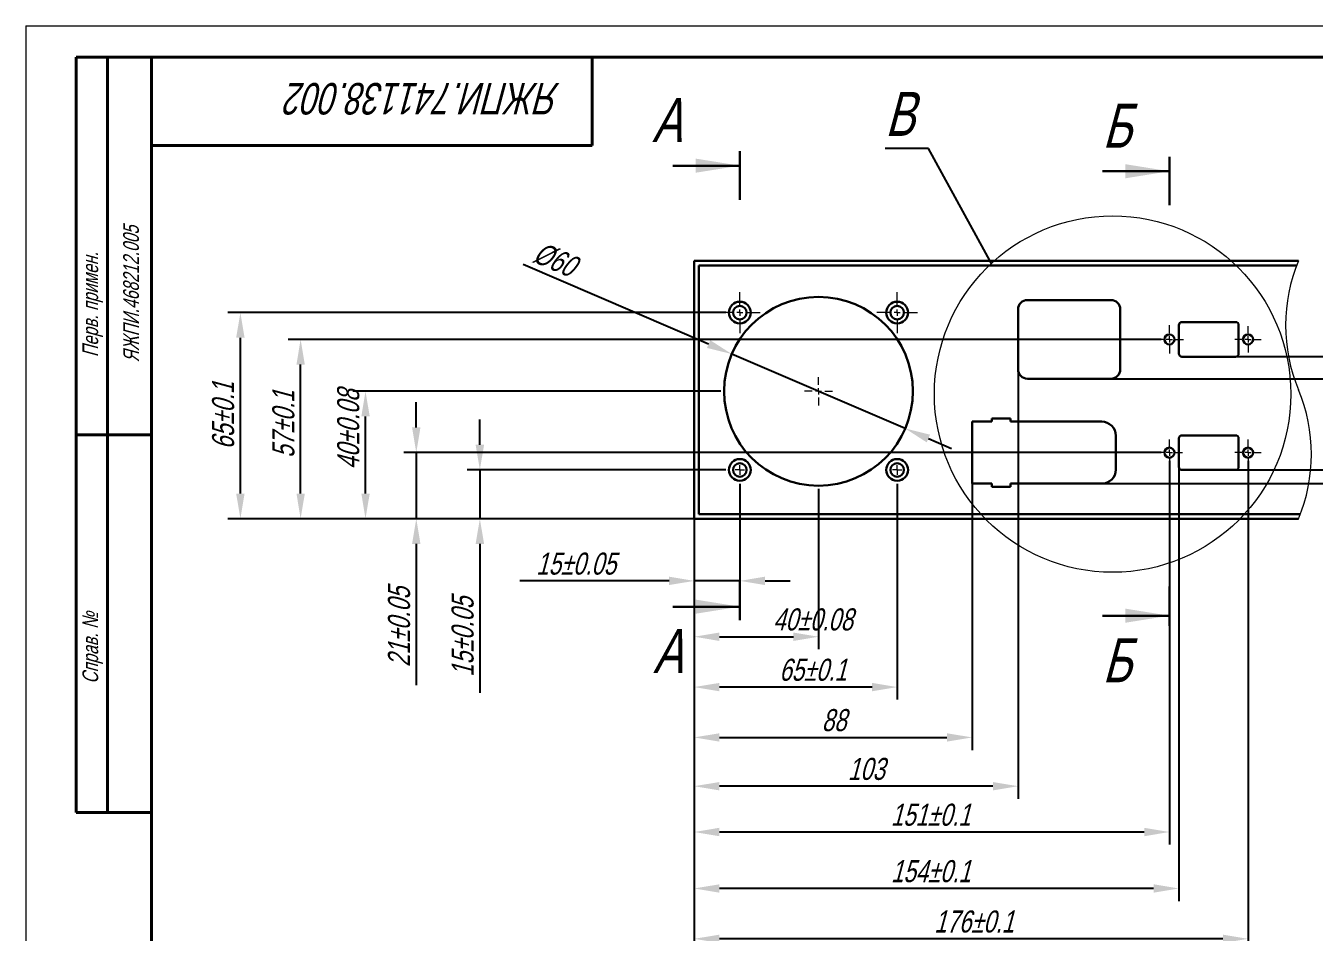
# Model space of a CAD drawing. Header units: millimetres. Extents: x 7140 to 8879, y -16257 to -5062.
# Drawn here: x 8458.8 to 8663.5, y -13687 to -13542.9 of the extents above; entities that cross this region are included whole.
import ezdxf

# ---------------------------------------------------------------- set-up
doc = ezdxf.new("R2010")
doc.units = ezdxf.units.MM
doc.layers.get('DEFPOINTS').update_dxf_attribs({"color": 1, "lineweight": 0})
doc.layers.add('КА тонкая', color=7, linetype='Continuous', lineweight=15)
doc.layers.add('ОСЕВЫЕ', color=7, linetype='Continuous')
doc.styles.add('CLW', font='clw.shx', dxfattribs={"width": 0.75, "oblique": 15})
doc.styles.get("Standard").update_dxf_attribs({"font": 'ARIALN.TTF', "height": 3.4})
doc.dimstyles.new('clw', dxfattribs={"dimtxt": 3.5, "dimasz": 4, "dimexe": 2, "dimexo": 0, "dimgap": 1, "dimtad": 1, "dimdec": 4, "dimzin": 0, "dimdsep": 46, "dimtxsty": 'CLW', "dimcen": 5, "dimclrd": 256, "dimclre": 256, "dimclrt": 256, "dimadec": 0, "dimazin": 0, "dimtfac": 1, "dimtdec": 4, "dimtmove": 0, "dimatfit": 1, "dimfxl": 1, "dimtolj": 1, "dimtzin": 0, "dimlwd": -1, "dimlwe": -1, "dimarcsym": 0})
doc.dimstyles.new('SLDDIMSTYLE8', dxfattribs={"dimtxt": 0.18, "dimasz": 3.5, "dimexe": 0, "dimexo": 0.0625, "dimgap": 0, "dimtad": 0, "dimtih": 1, "dimtoh": 1, "dimdec": 0, "dimrnd": 1e-09, "dimzin": 0, "dimdsep": 46, "dimtxsty": 'Standard', "dimblk1": 'NONE', "dimblk2": 'NONE', "dimsah": 1, "dimcen": 0.09, "dimadec": 0, "dimazin": 0, "dimtfac": 3.5, "dimtdec": 0, "dimtofl": 0, "dimtmove": 0, "dimatfit": 3, "dimldrblk": 'NONE', "dimfxl": 1, "dimfrac": 2, "dimtolj": 1, "dimtzin": 0, "dimarcsym": 0})

# ---------------------------------------------------------------- blocks, each defined once
blk = doc.blocks.new('*D171')
at = {"linetype": 'Continuous', "transparency": 16777216}
for p, q in [((8584.72, -13616.52), (8584.72, -13642.02)), ((8564.97, -13621.27), (8564.97, -13642.02)), ((8568.97, -13640.02), (8580.72, -13640.02))]:
    blk.add_line(p, q, dxfattribs=at)
at = {"linetype": 'Continuous', "lineweight": 0, "transparency": 16777216}
for points in [[(8568.97, -13639.36), (8568.97, -13640.69), (8564.97, -13640.02)], [(8580.72, -13639.36), (8580.72, -13640.69), (8584.72, -13640.02)]]:
    blk.add_solid(points, dxfattribs=at)
at = {"layer": 'DEFPOINTS', "color": 0, "linetype": 'Continuous', "lineweight": 0, "transparency": 16777216}
for p in [(8584.72, -13616.52), (8564.97, -13621.27), (8584.72, -13640.02)]:
    blk.add_point(p, dxfattribs=at)
at = {"linetype": 'Continuous', "lineweight": 0, "transparency": 16777216, "insert": (8583.83, -13635.52), "char_height": 3.5, "attachment_point": 2, "style": 'CLW'}
blk.add_mtext('\\A1;40%%P0.08', dxfattribs=at)
blk = doc.blocks.new('*D172')
at = {"linetype": 'Continuous', "transparency": 16777216}
for p, q in [((8572.22, -13615.75), (8572.22, -13633.15)), ((8564.97, -13621.27), (8564.97, -13633.15)), ((8560.97, -13631.15), (8537.28, -13631.15)), ((8572.22, -13631.15), (8564.97, -13631.15)), ((8576.22, -13631.15), (8580.22, -13631.15))]:
    blk.add_line(p, q, dxfattribs=at)
at = {"linetype": 'Continuous', "lineweight": 0, "transparency": 16777216}
for points in [[(8560.97, -13630.48), (8560.97, -13631.81), (8564.97, -13631.15)], [(8576.22, -13630.48), (8576.22, -13631.81), (8572.22, -13631.15)]]:
    blk.add_solid(points, dxfattribs=at)
at = {"layer": 'DEFPOINTS', "color": 0, "linetype": 'Continuous', "lineweight": 0, "transparency": 16777216}
for p in [(8572.22, -13615.75), (8564.97, -13621.27), (8564.97, -13631.15)]:
    blk.add_point(p, dxfattribs=at)
at = {"linetype": 'Continuous', "lineweight": 0, "transparency": 16777216, "insert": (8546.19, -13626.65), "char_height": 3.5, "attachment_point": 2, "style": 'CLW'}
blk.add_mtext('\\A1;15%%P0.05', dxfattribs=at)
blk = doc.blocks.new('*D173')
at = {"linetype": 'Continuous', "transparency": 16777216}
for p, q in [((8597.22, -13615.75), (8597.22, -13650.02)), ((8564.97, -13621.27), (8564.97, -13650.02)), ((8593.22, -13648.02), (8568.97, -13648.02))]:
    blk.add_line(p, q, dxfattribs=at)
at = {"linetype": 'Continuous', "lineweight": 0, "transparency": 16777216}
for points in [[(8568.97, -13647.36), (8568.97, -13648.69), (8564.97, -13648.02)], [(8593.22, -13647.36), (8593.22, -13648.69), (8597.22, -13648.02)]]:
    blk.add_solid(points, dxfattribs=at)
at = {"layer": 'DEFPOINTS', "color": 0, "linetype": 'Continuous', "lineweight": 0, "transparency": 16777216}
for p in [(8597.22, -13615.75), (8564.97, -13621.27), (8564.97, -13648.02)]:
    blk.add_point(p, dxfattribs=at)
at = {"linetype": 'Continuous', "lineweight": 0, "transparency": 16777216, "insert": (8583.83, -13643.52), "char_height": 3.5, "attachment_point": 2, "style": 'CLW'}
blk.add_mtext('\\A1;65%%P0.1', dxfattribs=at)
blk = doc.blocks.new('*D174')
at = {"linetype": 'Continuous', "transparency": 16777216}
for p, q in [((8652.96, -13612.07), (8652.96, -13690.02)), ((8564.97, -13621.27), (8564.97, -13690.02)), ((8648.96, -13688.02), (8568.97, -13688.02))]:
    blk.add_line(p, q, dxfattribs=at)
at = {"linetype": 'Continuous', "lineweight": 0, "transparency": 16777216}
for points in [[(8568.97, -13687.36), (8568.97, -13688.69), (8564.97, -13688.02)], [(8648.96, -13687.36), (8648.96, -13688.69), (8652.96, -13688.02)]]:
    blk.add_solid(points, dxfattribs=at)
at = {"layer": 'DEFPOINTS', "color": 0, "linetype": 'Continuous', "lineweight": 0, "transparency": 16777216}
for p in [(8652.96, -13612.07), (8564.97, -13621.27), (8564.97, -13688.02)]:
    blk.add_point(p, dxfattribs=at)
at = {"linetype": 'Continuous', "lineweight": 0, "transparency": 16777216, "insert": (8609.43, -13683.52), "char_height": 3.5, "attachment_point": 2, "style": 'CLW'}
blk.add_mtext('\\A1;176%%P0.1', dxfattribs=at)
blk = doc.blocks.new('*D175')
at = {"linetype": 'Continuous', "transparency": 16777216}
for p, q in [((8530.91, -13609.52), (8530.91, -13605.52)), ((8569.99, -13613.52), (8528.91, -13613.52)), ((8530.91, -13613.52), (8530.91, -13621.27)), ((8564.97, -13621.27), (8528.91, -13621.27)), ((8530.91, -13625.27), (8530.91, -13648.96))]:
    blk.add_line(p, q, dxfattribs=at)
at = {"linetype": 'Continuous', "lineweight": 0, "transparency": 16777216}
for points in [[(8530.24, -13609.52), (8531.58, -13609.52), (8530.91, -13613.52)], [(8530.24, -13625.27), (8531.58, -13625.27), (8530.91, -13621.27)]]:
    blk.add_solid(points, dxfattribs=at)
at = {"layer": 'DEFPOINTS', "color": 0, "linetype": 'Continuous', "lineweight": 0, "transparency": 16777216}
for p in [(8530.91, -13613.52), (8569.99, -13613.52), (8564.97, -13621.27)]:
    blk.add_point(p, dxfattribs=at)
at = {"linetype": 'Continuous', "lineweight": 0, "transparency": 16777216, "insert": (8526.41, -13640.05), "char_height": 3.5, "attachment_point": 2, "rotation": 90, "style": 'CLW'}
blk.add_mtext('\\A1;15%%P0.05', dxfattribs=at)
blk = doc.blocks.new('*D176')
at = {"linetype": 'Continuous', "transparency": 16777216}
for p, q in [((8569.99, -13588.52), (8490.86, -13588.52)), ((8492.86, -13617.27), (8492.86, -13592.52)), ((8564.97, -13621.27), (8490.86, -13621.27))]:
    blk.add_line(p, q, dxfattribs=at)
at = {"linetype": 'Continuous', "lineweight": 0, "transparency": 16777216}
for points in [[(8492.19, -13592.52), (8493.53, -13592.52), (8492.86, -13588.52)], [(8492.19, -13617.27), (8493.53, -13617.27), (8492.86, -13621.27)]]:
    blk.add_solid(points, dxfattribs=at)
at = {"layer": 'DEFPOINTS', "color": 0, "linetype": 'Continuous', "lineweight": 0, "transparency": 16777216}
for p in [(8492.86, -13588.52), (8569.99, -13588.52), (8564.97, -13621.27)]:
    blk.add_point(p, dxfattribs=at)
at = {"linetype": 'Continuous', "lineweight": 0, "transparency": 16777216, "insert": (8488.36, -13604.89), "char_height": 3.5, "attachment_point": 2, "rotation": 90, "style": 'CLW'}
blk.add_mtext('\\A1;65%%P0.1', dxfattribs=at)
blk = doc.blocks.new('*D177')
at = {"linetype": 'Continuous', "transparency": 16777216}
for p, q in [((8520.81, -13606.77), (8520.81, -13602.77)), ((8639.17, -13610.77), (8518.81, -13610.77)), ((8520.81, -13610.77), (8520.81, -13621.27)), ((8564.97, -13621.27), (8518.81, -13621.27)), ((8520.81, -13625.27), (8520.81, -13647.71))]:
    blk.add_line(p, q, dxfattribs=at)
at = {"linetype": 'Continuous', "lineweight": 0, "transparency": 16777216}
for points in [[(8520.14, -13606.77), (8521.47, -13606.77), (8520.81, -13610.77)], [(8520.14, -13625.27), (8521.47, -13625.27), (8520.81, -13621.27)]]:
    blk.add_solid(points, dxfattribs=at)
at = {"layer": 'DEFPOINTS', "color": 0, "linetype": 'Continuous', "lineweight": 0, "transparency": 16777216}
for p in [(8520.81, -13610.77), (8639.17, -13610.77), (8564.97, -13621.27)]:
    blk.add_point(p, dxfattribs=at)
at = {"linetype": 'Continuous', "lineweight": 0, "transparency": 16777216, "insert": (8516.31, -13638.49), "char_height": 3.5, "attachment_point": 2, "rotation": 90, "style": 'CLW'}
blk.add_mtext('\\A1;21%%P0.05', dxfattribs=at)
blk = doc.blocks.new('*D178')
at = {"linetype": 'Continuous', "transparency": 16777216}
for p, q in [((8639.17, -13592.77), (8500.43, -13592.77)), ((8502.43, -13617.27), (8502.43, -13596.77)), ((8564.97, -13621.27), (8500.43, -13621.27))]:
    blk.add_line(p, q, dxfattribs=at)
at = {"linetype": 'Continuous', "lineweight": 0, "transparency": 16777216}
for points in [[(8501.77, -13596.77), (8503.1, -13596.77), (8502.43, -13592.77)], [(8501.77, -13617.27), (8503.1, -13617.27), (8502.43, -13621.27)]]:
    blk.add_solid(points, dxfattribs=at)
at = {"layer": 'DEFPOINTS', "color": 0, "linetype": 'Continuous', "lineweight": 0, "transparency": 16777216}
for p in [(8502.43, -13592.77), (8639.17, -13592.77), (8564.97, -13621.27)]:
    blk.add_point(p, dxfattribs=at)
at = {"linetype": 'Continuous', "lineweight": 0, "transparency": 16777216, "insert": (8497.93, -13606.26), "char_height": 3.5, "attachment_point": 2, "rotation": 90, "style": 'CLW'}
blk.add_mtext('\\A1;57%%P0.1', dxfattribs=at)
blk = doc.blocks.new('*D179')
at = {"linetype": 'Continuous', "transparency": 16777216}
for p, q in [((8569.22, -13601.02), (8510.74, -13601.02)), ((8512.74, -13617.27), (8512.74, -13605.02)), ((8564.97, -13621.27), (8510.74, -13621.27))]:
    blk.add_line(p, q, dxfattribs=at)
at = {"linetype": 'Continuous', "lineweight": 0, "transparency": 16777216}
for points in [[(8512.08, -13605.02), (8513.41, -13605.02), (8512.74, -13601.02)], [(8512.08, -13617.27), (8513.41, -13617.27), (8512.74, -13621.27)]]:
    blk.add_solid(points, dxfattribs=at)
at = {"layer": 'DEFPOINTS', "color": 0, "linetype": 'Continuous', "lineweight": 0, "transparency": 16777216}
for p in [(8512.74, -13601.02), (8569.22, -13601.02), (8564.97, -13621.27)]:
    blk.add_point(p, dxfattribs=at)
at = {"linetype": 'Continuous', "lineweight": 0, "transparency": 16777216, "insert": (8508.24, -13607.09), "char_height": 3.5, "attachment_point": 2, "rotation": 90, "style": 'CLW'}
blk.add_mtext('\\A1;40%%P0.08', dxfattribs=at)
blk = doc.blocks.new('*D180')
at = {"linetype": 'Continuous', "transparency": 16777216}
for p, q in [((8609.12, -13615.7), (8609.12, -13658.02)), ((8564.97, -13621.27), (8564.97, -13658.02)), ((8568.97, -13656.02), (8605.12, -13656.02))]:
    blk.add_line(p, q, dxfattribs=at)
at = {"linetype": 'Continuous', "lineweight": 0, "transparency": 16777216}
for points in [[(8568.97, -13655.36), (8568.97, -13656.69), (8564.97, -13656.02)], [(8605.12, -13655.36), (8605.12, -13656.69), (8609.12, -13656.02)]]:
    blk.add_solid(points, dxfattribs=at)
at = {"layer": 'DEFPOINTS', "color": 0, "linetype": 'Continuous', "lineweight": 0, "transparency": 16777216}
for p in [(8609.12, -13615.7), (8564.97, -13621.27), (8609.12, -13656.02)]:
    blk.add_point(p, dxfattribs=at)
at = {"linetype": 'Continuous', "lineweight": 0, "transparency": 16777216, "insert": (8587.18, -13651.52), "char_height": 3.5, "attachment_point": 2, "style": 'CLW'}
blk.add_mtext('\\A1;88', dxfattribs=at)
blk = doc.blocks.new('*D181')
at = {"linetype": 'Continuous', "transparency": 16777216}
for p, q in [((8616.42, -13597.52), (8616.42, -13665.77)), ((8564.97, -13621.27), (8564.97, -13665.77)), ((8612.42, -13663.77), (8568.97, -13663.77))]:
    blk.add_line(p, q, dxfattribs=at)
at = {"linetype": 'Continuous', "lineweight": 0, "transparency": 16777216}
for points in [[(8568.97, -13663.11), (8568.97, -13664.44), (8564.97, -13663.77)], [(8612.42, -13663.11), (8612.42, -13664.44), (8616.42, -13663.77)]]:
    blk.add_solid(points, dxfattribs=at)
at = {"layer": 'DEFPOINTS', "color": 0, "linetype": 'Continuous', "lineweight": 0, "transparency": 16777216}
for p in [(8616.42, -13597.52), (8564.97, -13621.27), (8564.97, -13663.77)]:
    blk.add_point(p, dxfattribs=at)
at = {"linetype": 'Continuous', "lineweight": 0, "transparency": 16777216, "insert": (8592.31, -13659.27), "char_height": 3.5, "attachment_point": 2, "style": 'CLW'}
blk.add_mtext('\\A1;103', dxfattribs=at)
blk = doc.blocks.new('*D182')
at = {"linetype": 'Continuous', "transparency": 16777216}
for p, q in [((8641.97, -13613.02), (8641.97, -13682.02)), ((8564.97, -13621.27), (8564.97, -13682.02)), ((8637.97, -13680.02), (8568.97, -13680.02))]:
    blk.add_line(p, q, dxfattribs=at)
at = {"linetype": 'Continuous', "lineweight": 0, "transparency": 16777216}
for points in [[(8568.97, -13679.36), (8568.97, -13680.69), (8564.97, -13680.02)], [(8637.97, -13679.36), (8637.97, -13680.69), (8641.97, -13680.02)]]:
    blk.add_solid(points, dxfattribs=at)
at = {"layer": 'DEFPOINTS', "color": 0, "linetype": 'Continuous', "lineweight": 0, "transparency": 16777216}
for p in [(8641.97, -13613.02), (8564.97, -13621.27), (8564.97, -13680.02)]:
    blk.add_point(p, dxfattribs=at)
at = {"linetype": 'Continuous', "lineweight": 0, "transparency": 16777216, "insert": (8602.56, -13675.52), "char_height": 3.5, "attachment_point": 2, "style": 'CLW'}
blk.add_mtext('\\A1;154%%P0.1', dxfattribs=at)
blk = doc.blocks.new('*D183')
at = {"linetype": 'Continuous', "transparency": 16777216}
for p, q in [((8683.7, -13611.7), (8683.7, -13607.7)), ((8615.24, -13615.7), (8685.7, -13615.7)), ((8683.7, -13615.7), (8683.7, -13621.27)), ((8674.02, -13621.27), (8685.7, -13621.27)), ((8683.7, -13625.27), (8683.7, -13639.47))]:
    blk.add_line(p, q, dxfattribs=at)
at = {"linetype": 'Continuous', "lineweight": 0, "transparency": 16777216}
for points in [[(8683.03, -13611.7), (8684.37, -13611.7), (8683.7, -13615.7)], [(8683.03, -13625.27), (8684.37, -13625.27), (8683.7, -13621.27)]]:
    blk.add_solid(points, dxfattribs=at)
at = {"layer": 'DEFPOINTS', "color": 0, "linetype": 'Continuous', "lineweight": 0, "transparency": 16777216}
for p in [(8615.24, -13615.7), (8674.02, -13621.27), (8683.7, -13621.27)]:
    blk.add_point(p, dxfattribs=at)
at = {"linetype": 'Continuous', "lineweight": 0, "transparency": 16777216, "insert": (8679.2, -13637), "char_height": 3.5, "attachment_point": 2, "rotation": 90, "style": 'CLW'}
blk.add_mtext('\\A1;11', dxfattribs=at)
blk = doc.blocks.new('*D184')
at = {"linetype": 'Continuous', "transparency": 16777216}
for p, q in [((8692.2, -13609.52), (8692.2, -13605.52)), ((8650.97, -13613.52), (8694.2, -13613.52)), ((8692.2, -13613.52), (8692.2, -13621.27)), ((8674.02, -13621.27), (8694.2, -13621.27)), ((8692.2, -13625.27), (8692.2, -13650.84))]:
    blk.add_line(p, q, dxfattribs=at)
at = {"linetype": 'Continuous', "lineweight": 0, "transparency": 16777216}
for points in [[(8691.54, -13609.52), (8692.87, -13609.52), (8692.2, -13613.52)], [(8691.54, -13625.27), (8692.87, -13625.27), (8692.2, -13621.27)]]:
    blk.add_solid(points, dxfattribs=at)
at = {"layer": 'DEFPOINTS', "color": 0, "linetype": 'Continuous', "lineweight": 0, "transparency": 16777216}
for p in [(8650.97, -13613.52), (8674.02, -13621.27), (8692.2, -13621.27)]:
    blk.add_point(p, dxfattribs=at)
at = {"linetype": 'Continuous', "lineweight": 0, "transparency": 16777216, "insert": (8687.7, -13640.05), "char_height": 3.5, "attachment_point": 2, "rotation": 90, "style": 'CLW'}
blk.add_mtext('\\A1;15.5%%P0.05', dxfattribs=at)
blk = doc.blocks.new('*D185')
at = {"linetype": 'Continuous', "transparency": 16777216}
for p, q in [((8650.97, -13595.52), (8715.5, -13595.52)), ((8713.5, -13617.27), (8713.5, -13599.52)), ((8674.02, -13621.27), (8715.5, -13621.27))]:
    blk.add_line(p, q, dxfattribs=at)
at = {"linetype": 'Continuous', "lineweight": 0, "transparency": 16777216}
for points in [[(8712.83, -13599.52), (8714.17, -13599.52), (8713.5, -13595.52)], [(8712.83, -13617.27), (8714.17, -13617.27), (8713.5, -13621.27)]]:
    blk.add_solid(points, dxfattribs=at)
at = {"layer": 'DEFPOINTS', "color": 0, "linetype": 'Continuous', "lineweight": 0, "transparency": 16777216}
for p in [(8650.97, -13595.52), (8713.5, -13595.52), (8674.02, -13621.27)]:
    blk.add_point(p, dxfattribs=at)
at = {"linetype": 'Continuous', "lineweight": 0, "transparency": 16777216, "insert": (8709, -13607.09), "char_height": 3.5, "attachment_point": 2, "rotation": 90, "style": 'CLW'}
blk.add_mtext('\\A1;51.5%%P0.1', dxfattribs=at)
blk = doc.blocks.new('*D186')
at = {"linetype": 'Continuous', "transparency": 16777216}
for p, q in [((8631.17, -13599.02), (8702.37, -13599.02)), ((8700.37, -13603.02), (8700.37, -13617.27)), ((8674.02, -13621.27), (8702.37, -13621.27))]:
    blk.add_line(p, q, dxfattribs=at)
at = {"linetype": 'Continuous', "lineweight": 0, "transparency": 16777216}
for points in [[(8699.71, -13603.02), (8701.04, -13603.02), (8700.37, -13599.02)], [(8699.71, -13617.27), (8701.04, -13617.27), (8700.37, -13621.27)]]:
    blk.add_solid(points, dxfattribs=at)
at = {"layer": 'DEFPOINTS', "color": 0, "linetype": 'Continuous', "lineweight": 0, "transparency": 16777216}
for p in [(8631.17, -13599.02), (8674.02, -13621.27), (8700.37, -13621.27)]:
    blk.add_point(p, dxfattribs=at)
at = {"linetype": 'Continuous', "lineweight": 0, "transparency": 16777216, "insert": (8695.87, -13606.92), "char_height": 3.5, "attachment_point": 2, "rotation": 90, "style": 'CLW'}
blk.add_mtext('\\A1;44', dxfattribs=at)
blk = doc.blocks.new('*D187')
at = {"linetype": 'Continuous', "transparency": 16777216}
for p, q in [((8567.26, -13593.52), (8537.81, -13580.87)), ((8598.5, -13606.94), (8570.93, -13595.1)), ((8602.17, -13608.52), (8605.85, -13610.1))]:
    blk.add_line(p, q, dxfattribs=at)
at = {"linetype": 'Continuous', "lineweight": 0, "transparency": 16777216}
for points in [[(8567.52, -13592.91), (8567, -13594.14), (8570.93, -13595.1)], [(8602.44, -13607.91), (8601.91, -13609.14), (8598.5, -13606.94)]]:
    blk.add_solid(points, dxfattribs=at)
at = {"layer": 'DEFPOINTS', "color": 0, "linetype": 'Continuous', "lineweight": 0, "transparency": 16777216}
for p in [(8570.93, -13595.1), (8598.5, -13606.94)]:
    blk.add_point(p, dxfattribs=at)
at = {"linetype": 'Continuous', "lineweight": 0, "transparency": 16777216, "insert": (8540.5, -13577.13), "char_height": 3.5, "attachment_point": 1, "rotation": 336.7523, "style": 'CLW'}
blk.add_mtext('\\A1;%%C60', dxfattribs=at)
blk = doc.blocks.new('*D188')
at = {"linetype": 'Continuous', "transparency": 16777216}
for p, q in [((8640.47, -13612.07), (8640.47, -13673.05)), ((8564.97, -13621.27), (8564.97, -13673.05)), ((8636.47, -13671.05), (8568.97, -13671.05))]:
    blk.add_line(p, q, dxfattribs=at)
at = {"linetype": 'Continuous', "lineweight": 0, "transparency": 16777216}
for points in [[(8568.97, -13670.38), (8568.97, -13671.72), (8564.97, -13671.05)], [(8636.47, -13670.38), (8636.47, -13671.72), (8640.47, -13671.05)]]:
    blk.add_solid(points, dxfattribs=at)
at = {"layer": 'DEFPOINTS', "color": 0, "linetype": 'Continuous', "lineweight": 0, "transparency": 16777216}
for p in [(8640.47, -13612.07), (8564.97, -13621.27), (8564.97, -13671.05)]:
    blk.add_point(p, dxfattribs=at)
at = {"linetype": 'Continuous', "lineweight": 0, "transparency": 16777216, "insert": (8602.53, -13666.55), "char_height": 3.5, "attachment_point": 2, "style": 'CLW'}
blk.add_mtext('\\A1;151%%P0.1', dxfattribs=at)
blk = doc.blocks.new('SW_CENTERMARKSYMBOL_0')
at = {"color": 0, "linetype": 'Continuous', "lineweight": 0}
for p, q in [((0, 1), (0, 3.25)), ((-1, 0), (-3.25, 0)), ((0, 0), (-0.5, 0)), ((0, 0), (0, 0.5)), ((0, 0), (0, -0.5)), ((0, 0), (0.5, 0)), ((1, 0), (3.25, 0)), ((0, -1), (0, -3.25))]:
    blk.add_line(p, q, dxfattribs=at)
blk = doc.blocks.new('SW_CENTERMARKSYMBOL_1')
at = {"color": 0, "linetype": 'Continuous', "lineweight": 0}
for p, q in [((0, 1), (0, 3.25)), ((-1, 0), (-3.25, 0)), ((0, 0), (-0.5, 0)), ((0, 0), (0, 0.5)), ((0, 0), (0, -0.5)), ((0, 0), (0.5, 0)), ((1, 0), (3.25, 0)), ((0, -1), (0, -3.25))]:
    blk.add_line(p, q, dxfattribs=at)
blk = doc.blocks.new('SW_CENTERMARKSYMBOL_2')
at = {"color": 0, "linetype": 'Continuous', "lineweight": 0}
for p, q in [((-0.5, 0), (-0.75, 0)), ((0, 0), (-0.5, 0)), ((0, 0.5), (0, 0.75)), ((0, 0), (0, 0.5)), ((0, 0), (0, -0.5)), ((0, 0), (0.5, 0)), ((0.5, 0), (0.75, 0)), ((0, -0.5), (0, -0.75))]:
    blk.add_line(p, q, dxfattribs=at)
blk = doc.blocks.new('SW_CENTERMARKSYMBOL_3')
at = {"color": 0, "linetype": 'Continuous', "lineweight": 0}
for p, q in [((-0.5, 0), (-0.75, 0)), ((0, 0), (-0.5, 0)), ((0, 0.5), (0, 0.75)), ((0, 0), (0, 0.5)), ((0, 0), (0, -0.5)), ((0, 0), (0.5, 0)), ((0.5, 0), (0.75, 0)), ((0, -0.5), (0, -0.75))]:
    blk.add_line(p, q, dxfattribs=at)
blk = doc.blocks.new('SW_CENTERMARKSYMBOL_4')
at = {"color": 0, "linetype": 'Continuous', "lineweight": 0}
for p, q in [((0, 1), (0, 2.25)), ((-1, 0), (-2.25, 0)), ((0, 0), (-0.5, 0)), ((0, 0), (0, 0.5)), ((0, 0), (0, -0.5)), ((0, 0), (0.5, 0)), ((1, 0), (2.25, 0)), ((0, -1), (0, -2.25))]:
    blk.add_line(p, q, dxfattribs=at)
blk = doc.blocks.new('SW_CENTERMARKSYMBOL_5')
at = {"color": 0, "linetype": 'Continuous', "lineweight": 0}
for p, q in [((0, 1), (0, 2.25)), ((-1, 0), (-2.25, 0)), ((0, 0), (-0.5, 0)), ((0, 0), (0, 0.5)), ((0, 0), (0, -0.5)), ((0, 0), (0.5, 0)), ((1, 0), (2.25, 0)), ((0, -1), (0, -2.25))]:
    blk.add_line(p, q, dxfattribs=at)
blk = doc.blocks.new('SW_CENTERMARKSYMBOL_6')
at = {"color": 0, "linetype": 'Continuous', "lineweight": 0}
for p, q in [((0, 1), (0, 2.1)), ((-1, 0), (-2.1, 0)), ((0, 0), (-0.5, 0)), ((0, 0), (0, 0.5)), ((0, 0), (0, -0.5)), ((0, 0), (0.5, 0)), ((1, 0), (2.1, 0)), ((0, -1), (0, -2.1))]:
    blk.add_line(p, q, dxfattribs=at)
blk = doc.blocks.new('SW_CENTERMARKSYMBOL_7')
at = {"color": 0, "linetype": 'Continuous', "lineweight": 0}
for p, q in [((0, 1), (0, 2.1)), ((-1, 0), (-2.1, 0)), ((0, 0), (-0.5, 0)), ((0, 0), (0, 0.5)), ((0, 0), (0, -0.5)), ((0, 0), (0.5, 0)), ((1, 0), (2.1, 0)), ((0, -1), (0, -2.1))]:
    blk.add_line(p, q, dxfattribs=at)
blk = doc.blocks.new('SW_CENTERMARKSYMBOL_8')
at = {"color": 0, "linetype": 'Continuous', "lineweight": 0}
for p, q in [((0, 1), (0, 2.1)), ((-1, 0), (-2.1, 0)), ((0, 0), (-0.5, 0)), ((0, 0), (0, 0.5)), ((0, 0), (0, -0.5)), ((0, 0), (0.5, 0)), ((1, 0), (2.1, 0)), ((0, -1), (0, -2.1))]:
    blk.add_line(p, q, dxfattribs=at)
blk = doc.blocks.new('_None')

msp = doc.modelspace()

# ---------------------------------------------------------------- linework, layer by layer
at = {"color": 7, "linetype": 'Continuous', "lineweight": 40}
for p, q in [((8466.75999, -13667.94486), (8466.75999, -13547.94486)), ((8478.75999, -13547.94486), (8466.75999, -13547.94486)), ((8466.75999, -13667.94486), (8466.75999, -13547.94486)), ((8471.75999, -13667.94486), (8471.75999, -13547.94486)), ((8471.75999, -13667.94486), (8471.75999, -13547.94486)), ((8873.75999, -13547.94486), (8478.75999, -13547.94486)), ((8478.75999, -13547.94486), (8478.75999, -13834.94486)), ((8548.75999, -13561.94486), (8548.75999, -13547.94486)), ((8478.75999, -13561.94486), (8548.75999, -13561.94486)), ((8466.75999, -13607.94486), (8478.75999, -13607.94486)), ((8478.75999, -13607.94486), (8466.75999, -13607.94486)), ((8466.75999, -13667.94486), (8478.75999, -13667.94486))]:
    msp.add_line(p, q, dxfattribs=at)
at = {"color": 7, "linetype": 'Continuous', "lineweight": 15}
msp.add_line((8478.75999, -13547.94486), (8478.75999, -13834.94486), dxfattribs=at)
at = {"color": 7, "linetype": 'Continuous', "lineweight": 30}
for p, q in [((8561.5767, -13565.17372), (8572.2167, -13565.17372)), ((8629.8292, -13566.06145), (8640.4692, -13566.06145)), ((8564.9667, -13580.27352), (8564.9667, -13621.27352)), ((8660.98198, -13580.27352), (8564.9667, -13580.27352)), ((8660.68274, -13581.02352), (8565.7167, -13581.02352)), ((8565.7167, -13581.02352), (8565.7167, -13620.52352)), ((8617.9167, -13586.52352), (8631.16669, -13586.52352)), ((8616.41669, -13597.52352), (8616.41669, -13588.02352)), ((8632.66669, -13597.52352), (8632.66669, -13588.02352)), ((8641.96669, -13595.02352), (8641.96669, -13590.52352)), ((8650.9667, -13590.02352), (8642.4667, -13590.02352)), ((8651.46669, -13595.02352), (8651.46669, -13590.52352)), ((8650.9667, -13595.52352), (8642.4667, -13595.52352)), ((8617.9167, -13599.02352), (8631.16669, -13599.02352)), ((8615.2417, -13605.34852), (8612.24169, -13605.34852)), ((8612.24169, -13605.34852), (8612.24169, -13605.84852)), ((8615.2417, -13605.34852), (8615.2417, -13605.84852)), ((8609.11669, -13605.84852), (8612.24169, -13605.84852)), ((8609.11669, -13605.84852), (8609.11669, -13615.69852)), ((8615.2417, -13605.84852), (8629.7167, -13605.84852)), ((8631.9667, -13608.09852), (8631.9667, -13613.44852)), ((8641.96669, -13613.02352), (8641.96669, -13608.52352)), ((8650.9667, -13608.02352), (8642.4667, -13608.02352)), ((8651.46669, -13613.02352), (8651.46669, -13608.52352)), ((8650.9667, -13613.52352), (8642.4667, -13613.52352)), ((8609.11669, -13615.69852), (8612.24169, -13615.69852)), ((8612.24169, -13615.69852), (8612.24169, -13616.19852)), ((8615.2417, -13615.69852), (8615.2417, -13616.19852)), ((8615.2417, -13615.69852), (8629.7167, -13615.69852)), ((8615.2417, -13616.19852), (8612.24169, -13616.19852)), ((8564.9667, -13621.27352), (8660.98206, -13621.27352)), ((8565.7167, -13620.52352), (8661.28131, -13620.52352)), ((8561.5767, -13635.24559), (8572.2167, -13635.24559)), ((8629.8292, -13636.67978), (8640.4692, -13636.67978))]:
    msp.add_line(p, q, dxfattribs=at)
at = {"color": 7, "linetype": 'Continuous', "lineweight": 0}
msp.add_circle((8631.45022, -13601.46602), 28.32053, dxfattribs=at)
at = {"color": 7, "linetype": 'Continuous', "lineweight": 30}
for centre, radius in [((8584.7167, -13601.02352), 15), ((8572.21669, -13588.52352), 1.725), ((8597.2167, -13588.52352), 1.725), ((8572.21669, -13588.52352), 1.075), ((8597.21669, -13588.52352), 1.075), ((8640.4692, -13592.77352), 0.8), ((8652.9642, -13592.77352), 0.8), ((8572.21669, -13613.52352), 1.725), ((8597.2167, -13613.52352), 1.725), ((8640.4692, -13610.77352), 0.8), ((8652.9642, -13610.77352), 0.8), ((8572.21669, -13613.52352), 1.075), ((8597.21669, -13613.52352), 1.075)]:
    msp.add_circle(centre, radius, dxfattribs=at)
at = {"color": 7, "linetype": 'Continuous', "lineweight": 0}
for centre, start, end in [((8685.58214, -13590.52347), 157.3801351, 202.6198649), ((8636.3819, -13611.02357), 337.3801351, 22.6198649)]:
    msp.add_arc(centre, 26.65013, start, end, dxfattribs=at)
at = {"color": 7, "linetype": 'Continuous', "lineweight": 30}
for centre, radius, start, end in [((8617.9167, -13588.02353), 1.5, 90.0000602, 179.9998331), ((8631.1667, -13588.02352), 1.5, 359.999924, 90.0000404), ((8642.46669, -13590.52352), 0.5, 89.9999387, 179.9999546), ((8650.96669, -13590.52352), 0.5, 0.0000454, 89.9998478), ((8642.46669, -13595.02352), 0.5, 180.0000454, 270.0000613), ((8650.96669, -13595.02352), 0.5, 270.0001522, 359.9999546), ((8617.9167, -13597.52352), 1.5, 180.0001454, 269.9999702), ((8631.1667, -13597.52353), 1.5, 269.9999292, 0.0000975), ((8629.71669, -13608.09853), 2.25, 0.0000573, 89.9999664), ((8642.46669, -13608.52352), 0.5, 89.9999387, 179.9999546), ((8650.96669, -13608.52352), 0.5, 0.0000454, 89.9998478), ((8629.71669, -13613.44852), 2.25, 270.0000741, 359.9999022), ((8642.46669, -13613.02352), 0.5, 180.0000454, 270.0000613), ((8650.96669, -13613.02352), 0.5, 270.0001522, 359.9999546)]:
    msp.add_arc(centre, radius, start, end, dxfattribs=at)
for points in [[(8572.2167, -13565.17372), (8565.2167, -13564.05372), (8565.2167, -13566.29372)], [(8640.4692, -13566.06145), (8633.4692, -13564.94145), (8633.4692, -13567.18145)], [(8572.2167, -13635.24559), (8565.2167, -13634.12559), (8565.2167, -13636.36559)], [(8640.4692, -13636.67978), (8633.4692, -13635.55978), (8633.4692, -13637.79978)]]:
    msp.add_solid(points, dxfattribs=at)
at = {"layer": 'КА тонкая', "linetype": 'ByBlock', "lineweight": 30, "ltscale": 20}
for p, q in [((8572.2167, -13562.89072), (8572.2167, -13570.58792)), ((8640.4692, -13563.77846), (8640.4692, -13571.47565)), ((8572.2167, -13637.39041), (8572.2167, -13631.14642)), ((8640.4692, -13638.27815), (8640.4692, -13632.03416))]:
    msp.add_line(p, q, dxfattribs=at)
at = {"layer": 'ОСЕВЫЕ', "lineweight": 0}
for q in [(8878.75999, -13542.94486), (8458.75999, -13839.94486)]:
    msp.add_line((8458.75999, -13542.94486), q, dxfattribs=at)

# ---------------------------------------------------------------- block references
at = {"color": 7, "linetype": 'Continuous', "lineweight": 0}
for name, p in [('SW_CENTERMARKSYMBOL_0', (8572.21669, -13588.52352)), ('SW_CENTERMARKSYMBOL_1', (8597.21669, -13588.52352)), ('SW_CENTERMARKSYMBOL_5', (8640.46919, -13592.77352)), ('SW_CENTERMARKSYMBOL_8', (8652.96419, -13592.77352)), ('SW_CENTERMARKSYMBOL_6', (8640.46919, -13610.77352)), ('SW_CENTERMARKSYMBOL_7', (8652.96419, -13610.77352)), ('SW_CENTERMARKSYMBOL_3', (8572.21669, -13613.52352)), ('SW_CENTERMARKSYMBOL_2', (8597.21669, -13613.52352))]:
    msp.add_blockref(name, p, dxfattribs=at)
at = {"color": 7, "linetype": 'Continuous', "lineweight": 30}
msp.add_blockref('SW_CENTERMARKSYMBOL_4', (8584.7167, -13601.02352), dxfattribs=at)

# ---------------------------------------------------------------- texts
at = {"color": 7, "linetype": 'Continuous', "lineweight": 0, "attachment_point": 1, "style": 'CLW'}
for s, insert, char_height, rotation in [('ЯЖПИ.741138.002', (8543.77957, -13557.04105), 5, 180), ('ЯЖПИ.468212.005', (8474.23838, -13596.40553), 2.5, 90), ('Перв. примен.', (8467.76111, -13595.58708), 2.5, 90), ('Справ. №', (8467.76111, -13647.49226), 2.5, 90)]:
    msp.add_mtext(s, dxfattribs=dict(at, insert=insert, char_height=char_height, rotation=rotation))
at = {"color": 7, "linetype": 'Continuous', "char_height": 7, "attachment_point": 1, "style": 'CLW'}
for s, insert in [('А', (8558.28563, -13554.43676)), ('Б', (8629.8292, -13555.3245)), ('А', (8558.43569, -13638.79748)), ('Б', (8629.8292, -13640.25519))]:
    msp.add_mtext(s, dxfattribs=dict(at, insert=insert))
at = {"color": 7, "linetype": 'Continuous', "lineweight": 0, "insert": (8595.28639, -13553.45144), "char_height": 7, "attachment_point": 1, "style": 'CLW'}
msp.add_mtext('В', dxfattribs=at)

# ---------------------------------------------------------------- dimensions: what is measured, and where the dimension line sits
at = {"color": 7, "linetype": 'Continuous', "lineweight": 0}
dim = msp.add_diameter_dim_2p(p1=(8598.4988, -13606.94413), p2=(8570.93459, -13595.10291), text='%%C60', dimstyle='clw', dxfattribs=at)
dim.commit()
dim.dimension.update_dxf_attribs({"geometry": '*D187', "text_midpoint": (8541.94619, -13582.64987), "dimtype": 163})
for base, p1, p2, text, picture, middle in [((8492.8585, -13588.52352), (8564.9667, -13621.27352), (8569.9917, -13588.52352), '65%%P0.1', '*D176', (8492.8585, -13604.8929)), ((8502.43241, -13592.77352), (8564.9667, -13621.27352), (8639.1692, -13592.77352), '57%%P0.1', '*D178', (8502.43241, -13606.2614)), ((8713.50049, -13595.52352), (8674.01627, -13621.27352), (8650.9667, -13595.52352), '51.5%%P0.1', '*D185', (8713.50049, -13607.08559)), ((8512.74276, -13601.02352), (8564.9667, -13621.27352), (8569.2167, -13601.02352), '40%%P0.08', '*D179', (8512.74276, -13607.08559)), ((8700.37291, -13621.27352), (8631.1667, -13599.02352), (8674.01627, -13621.27352), '44', '*D186', (8700.37291, -13606.92437)), ((8520.80764, -13610.77352), (8564.9667, -13621.27352), (8639.1692, -13610.77352), '21%%P0.05', '*D177', (8520.80764, -13638.49243)), ((8530.90863, -13613.52352), (8564.9667, -13621.27352), (8569.9917, -13613.52352), '15%%P0.05', '*D175', (8530.90863, -13640.05493)), ((8692.20296, -13621.27352), (8650.9667, -13613.52352), (8674.01627, -13621.27352), '15.5%%P0.05', '*D184', (8692.20296, -13640.05493)), ((8683.69852, -13621.27352), (8615.2417, -13615.69852), (8674.01627, -13621.27352), '11', '*D183', (8683.69852, -13637.0013))]:
    dim = msp.add_linear_dim(base=base, p1=p1, p2=p2, angle=90, text=text, dimstyle='clw', dxfattribs=at)
    dim.commit()
    dim.dimension.update_dxf_attribs({"geometry": picture, "text_midpoint": middle, "dimtype": 160})
for base, p1, p2, text, picture, middle in [((8564.9667, -13663.77352), (8616.4167, -13597.52352), (8564.9667, -13621.27352), '103', '*D181', (8592.30832, -13663.77352)), ((8564.9667, -13688.02352), (8652.9642, -13612.07352), (8564.9667, -13621.27352), '176%%P0.1', '*D174', (8609.43271, -13688.02352)), ((8564.9667, -13671.04843), (8640.4692, -13612.07352), (8564.9667, -13621.27352), '151%%P0.1', '*D188', (8602.53369, -13671.04843)), ((8564.9667, -13680.02352), (8641.9667, -13613.02352), (8564.9667, -13621.27352), '154%%P0.1', '*D182', (8602.55735, -13680.02352)), ((8564.9667, -13631.14642), (8572.2167, -13615.74852), (8564.9667, -13621.27352), '15%%P0.05', '*D172', (8546.18528, -13631.14642)), ((8609.1167, -13656.02352), (8564.9667, -13621.27352), (8609.1167, -13615.69852), '88', '*D180', (8587.18315, -13656.02352)), ((8564.9667, -13648.02352), (8597.2167, -13615.74852), (8564.9667, -13621.27352), '65%%P0.1', '*D173', (8583.8318, -13648.02352)), ((8584.7167, -13640.02352), (8564.9667, -13621.27352), (8584.7167, -13616.52352), '40%%P0.08', '*D171', (8583.8318, -13640.02352))]:
    dim = msp.add_linear_dim(base=base, p1=p1, p2=p2, text=text, dimstyle='clw', dxfattribs=at)
    dim.commit()
    dim.dimension.update_dxf_attribs({"geometry": picture, "text_midpoint": middle, "dimtype": 160})

# ---------------------------------------------------------------- leaders
at = {"color": 7, "linetype": 'Continuous', "lineweight": 0, "has_arrowhead": 0}
msp.add_leader([(8612.19356, -13580.69984), (8602.18958, -13562.46733), (8595.28639, -13562.46733)], dimstyle='SLDDIMSTYLE8', dxfattribs=at)

doc.saveas('drawing.dxf')
